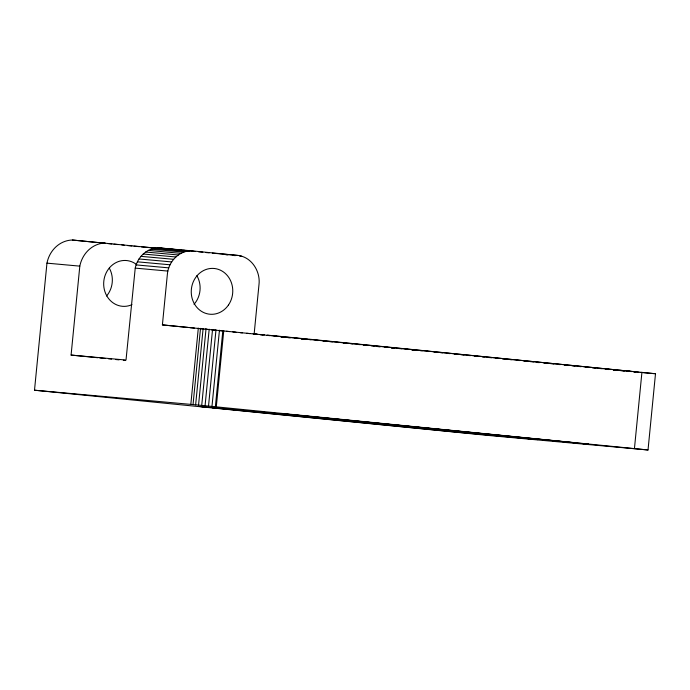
<?xml version="1.0" encoding="UTF-8"?>
<svg xmlns="http://www.w3.org/2000/svg" width="690" height="690" viewBox="0 0 690 690"><rect width="100%" height="100%" fill="white"/><g stroke="black" fill="none" stroke-linecap="round" stroke-linejoin="round"><path stroke-width="1.03" d="M254.136 334.046L258.991 284.556C260.553 271.688 252.014 257.543 238.68 255.516L192.812 250.944C179.564 249.711 168.265 261.665 167.359 274.387L162.4 324.895L655.5 373.738L648.022 449.975L486.968 435.321L34.5 390.212L46.955 263.149A28.851 26.039 -84.8 0 1 72.381 240.025L156.268 248.184L141.433 246.847M97.756 357.731L71.087 355.074L79.807 266.133A28.851 26.039 -84.8 0 1 105.234 243.001M34.5 390.212L190.828 404.383L198.306 328.147M190.828 404.383L193.036 404.59L200.514 328.354M193.036 404.59L195.632 404.84L203.11 328.604M195.632 404.84L198.548 405.116L206.025 328.88M198.548 405.116L201.722 405.427L209.191 329.19M201.722 405.427L205.068 405.746L212.537 329.51M205.068 405.746L208.518 406.082L215.987 329.855M648.022 449.975L211.977 406.427L219.454 330.191M215.375 406.764L222.853 330.527M216.289 406.85L223.767 330.613M634.446 448.56L641.924 372.324M192.812 250.944L160.166 247.986C148.169 246.865 137.465 256.706 135.231 268.117L126.011 360.051L71.087 355.074M655.5 373.738L654.793 373.695M634.162 371.746L635.309 371.807L309.232 339.195M253.144 333.848L257.404 334.219M632.031 371.556L626.874 371.091M157.139 247.943L189.785 250.901M206.043 252.557L209.199 252.851M212.356 253.135L238.68 255.516M127.659 245.597L131.902 245.985M134.015 246.175L139.32 246.658M154.12 248.34L186.766 251.298M225.889 254.782L227.993 254.972M233.255 255.447L235.359 255.636M239.577 256.016L241.681 256.214M151.17 249.159L183.816 252.117M148.324 250.392L180.978 253.351M145.65 252.023L178.296 254.981M143.184 254.015L175.829 256.973M140.958 256.344L173.604 259.302M139.026 258.966L171.672 261.924M137.405 261.829L170.05 264.788M136.137 264.9L168.783 267.858M135.231 268.117L167.877 271.075M46.955 263.149L79.807 266.133M605.751 369.245L608.96 369.538M613.246 369.926L616.455 370.22M619.663 370.513L623.941 370.901M627.158 371.186L631.436 371.574M633.575 371.772L638.923 372.255M641.062 372.453L653.904 373.618M260.432 334.503L264.477 334.874M624.847 370.901L619.689 370.418M267.616 335.168L272.852 335.668M613.41 369.823L617.593 370.22M273.896 335.763L308.214 339.101M280.942 336.944L282.615 337.108M592.253 367.779L595.272 368.072M599.291 368.469L602.301 368.762M606.337 369.15L610.383 369.538M287.799 337.608L289.524 337.781M571.829 365.778L574.951 366.088M578.082 366.39L581.118 366.692M585.18 367.089L588.216 367.39M208.518 406.082L211.977 406.427M160.166 247.986L181.505 250.116M183.635 250.323L188.974 250.858M191.104 251.074L195.374 251.496M198.573 251.815L202.843 252.238M72.381 240.025L97.98 242.578M100.119 242.794L104.38 243.216M107.58 243.536L111.849 243.958M113.979 244.174L118.249 244.596M162.4 324.895L188.008 327.448M190.138 327.664L194.408 328.086M197.607 328.406L201.868 328.828M205.068 329.147L208.268 329.466M211.468 329.786L215.737 330.217M218.937 330.536L222.137 330.855M226.406 331.278L229.606 331.597M232.806 331.916L236.006 332.235M240.267 332.658L242.406 332.873M246.666 333.296L249.866 333.615M281.175 336.789L284.375 337.108M287.583 337.427L290.792 337.746M295.07 338.178L298.278 338.497M301.487 338.816L304.695 339.135M308.965 339.558L311.104 339.773M315.382 340.204L318.59 340.524M322.868 340.946L325.007 341.162M329.277 341.585L332.485 341.904M336.763 342.335L338.902 342.551M343.18 342.973L346.389 343.292M350.667 343.724L352.797 343.93M357.075 344.362L360.284 344.681M363.492 345L366.701 345.319M370.978 345.742L374.178 346.07M377.387 346.389L380.595 346.708M384.873 347.13L388.082 347.45M391.29 347.769L394.499 348.088M398.768 348.519L401.977 348.838M405.185 349.157L408.394 349.476M412.672 349.908L415.88 350.227M420.15 350.649L422.289 350.865M426.567 351.288L428.706 351.503M434.053 352.038L436.192 352.254M440.47 352.676L442.601 352.892M447.948 353.427L450.087 353.634M454.365 354.065L456.504 354.272M460.782 354.703L463.991 355.022M468.26 355.445L470.399 355.661M474.677 356.092L477.885 356.411M482.163 356.834L484.302 357.049M488.572 357.472L491.78 357.791M496.058 358.222L498.197 358.438M502.475 358.86L505.684 359.18M509.962 359.611L512.092 359.818M516.37 360.249L519.579 360.568M523.857 360.991L525.996 361.206M530.274 361.629L533.482 361.948M536.682 362.276L539.891 362.595M544.168 363.018L546.308 363.233M550.586 363.656L553.794 363.975M558.063 364.406L560.202 364.622M564.48 365.045L566.619 365.26M266.927 335.366L269.919 335.659M273.904 336.065L276.897 336.366M301.349 338.954L303.497 339.17M315.287 340.343L317.435 340.558M363.535 345.155L365.683 345.371M377.473 346.553L379.621 346.76M391.411 347.941L393.559 348.157M411.783 349.968L413.931 350.184M99.886 357.946L105.225 358.472M108.425 358.791L111.625 359.111M115.886 359.542L119.085 359.861M123.355 360.284L125.485 360.499M577.444 443.032L283.711 413.871L588.648 444.196L581.929 443.48M212.201 407.738L459.083 432.354L537.984 439.582L278.588 413.681L199.686 406.445L206.543 407.169M536.82 362.44L538.605 362.621M260.104 334.667L263.028 334.961M254.041 334.029L257.094 334.348M544.186 363.199L545.091 363.302M121.397 244.691L124.485 245.312M131.98 304.644A22.977 20.743 -84.8 0 1 103.845 280.856A22.977 20.743 -84.8 0 1 136.689 264.632M109.322 268.143A22.977 20.743 -84.8 0 1 106.588 295.984M196.857 275.681A22.977 20.743 -84.8 0 1 194.045 304.316M228.485 304.98A22.977 20.743 -84.8 0 0 214.711 268.531A22.977 20.743 -84.8 0 0 192.829 300.538A22.977 20.743 -84.8 0 0 228.485 304.98"/></g></svg>
